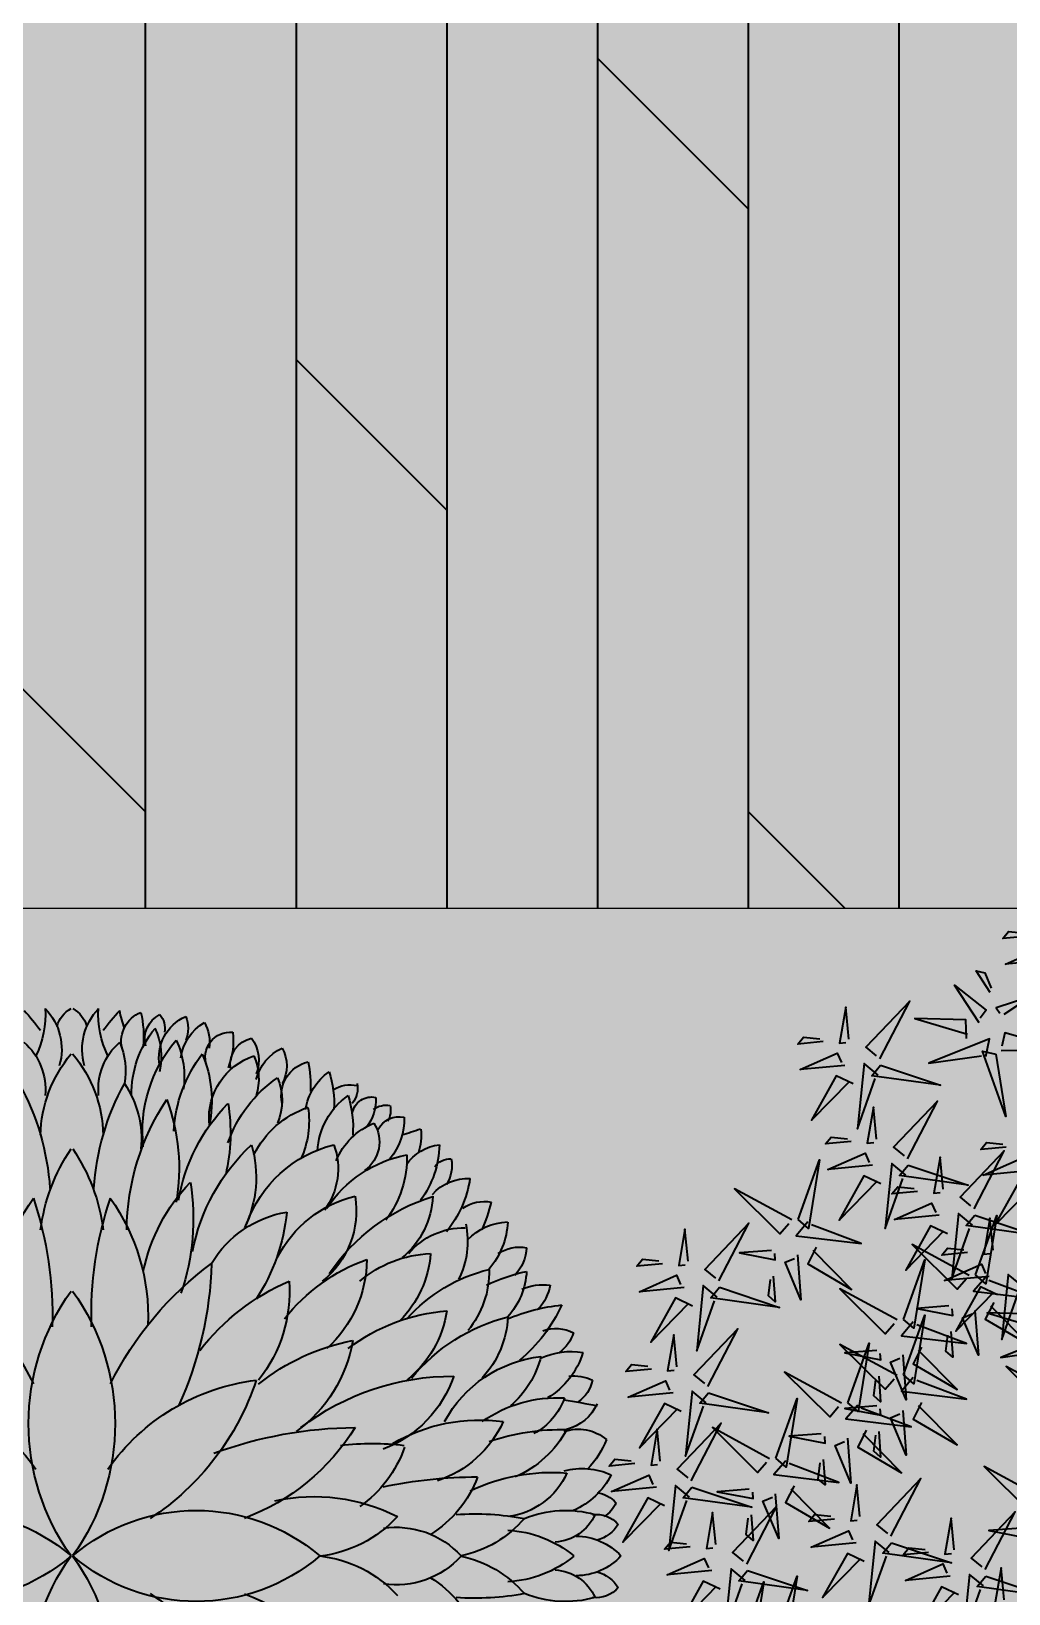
# Model space of a CAD drawing. Header units: millimetres. Extents: x -176651 to 424033, y -469666 to 486614.
# Drawn here: x 232651 to 233063, y 124096 to 124755 of the extents above; entities that cross this region are included whole.
import ezdxf

# ---------------------------------------------------------------- set-up
doc = ezdxf.new("R2010")
doc.units = ezdxf.units.MM
for name, color, linetype in [('1625_West Villa$0$ad-Elevation 10', 8, 'Continuous'), ('1625_West Villa$0$ad-Verandah', 8, 'Continuous'), ('ad-Plinth', 8, 'Continuous'), ('ad-Road', 8, 'Continuous'), ('ad-Road Hatch', 8, 'Continuous'), ('ad-Verandah', 33, 'Continuous')]:
    doc.layers.add(name, color=color, linetype=linetype)
doc.layers.add('1625_West Villa$0$ad-Landscape', color=8, linetype='Continuous', lineweight=35)

# ---------------------------------------------------------------- blocks, each defined once
blk = doc.blocks.new('A$C4fb60e89')
at = {"layer": 'ad-Road Hatch', "ltscale": 5, "transparency": 33554687}
h = blk.add_hatch(dxfattribs=at)
h.set_pattern_fill('AR-HBONE', color=256, scale=15)
h.set_pattern_definition([(45, (-193247.7, -428758.8), (0, 2155.2615), [4572, -1524]), (135, (-192170.1, -427681.1), (2e-13, 2155.2615), [4572, -1524])])
h.paths.add_polyline_path([(175594.49, -250240.98), (169177.86, -249341.09), (167473.46, -249057.13), (167473.46, -138693.88), (101313.46, -138693.88), (101313.46, -199953.88), (101307.71, -237994.62), (101040.35, -268290.99), (101007.75, -280967.74), (101066.44, -293683.61), (101242.5, -311127.18), (100909.94, -319343.59), (100949.06, -333937.5), (100668.66, -366959.64), (100727.35, -390982.85), (100668.66, -404585.58), (100538.24, -420418.47), (100466.51, -428758.78), (92426.17, -427265.48), (92163.46, -427209.5), (92163.46, -321453.88), (24803.46, -321453.88), (24803.46, -412960.51), (15653.46, -411028.55), (15653.5, -321452.2), (-19535.1, -321452.19), (-34427.45, -319476.7), (-65207.39, -315394.6), (-171770.14, -301268.1), (-185853.92, -298333.14), (-193247.71, -296831.54), (-193244.04, -292907.62), (-191913.77, -285219.41), (-191838.82, -284678.82), (-183397.39, -286393.18), (-169722.94, -289242.84), (-53141.22, -304697.51), (-18730.12, -309262.19), (15653.31, -309262.2), (15653.46, 703.42), (24803.46, 1114.59), (24803.46, -129543.88), (92163.46, -129543.88), (92163.46, 15133.29), (101313.46, 17712.85), (101313.46, -129543.88), (167473.46, -129543.88), (167473.46, 35551.59), (175737.95, 37855.03), (175848.81, 28595.27), (175835.76, 25947.37), (175777.08, 14040.48), (175855.33, 2315.8), (175659.7, -18036.12), (175731.43, -34038.55), (175718.39, -46839.2), (175672.74, -63402.44), (175816.2, -82071.94), (175542.32, -106356), (175490.15, -124640.77), (175574.93, -145018.77), (175731.43, -168892), (175796.64, -181268.79), (175796.64, -192667.42), (175744.47, -208200.35), (175829.24, -223276.81), (175887.93, -234871.08)])
h.paths.add_polyline_path([(24803.46, -309263.88), (92163.46, -309263.88), (92163.46, -138693.88), (24803.46, -138693.88)], flags=16)
blk = doc.blocks.new('zw$F00C')
at = {"layer": 'ad-Verandah', "lineweight": 9}
blk.add_lwpolyline([(6195, 0), (12120, 0), (12120, 8760), (13640, 8760), (13640, 4630), (14550, 4630), (14550, -1210), (6195, -1210)], close=True, dxfattribs=at)
blk = doc.blocks.new('zw$898C')
at = {"layer": 'ad-Plinth', "ltscale": 5}
blk.add_blockref('zw$F00C', (30903.46, -303163.88), dxfattribs=at)
blk = doc.blocks.new('1625_West Villa$0$bamboo')
at = {"layer": '1625_West Villa$0$ad-Landscape', "color": 76}
for points in [[(364.9, -320.8), (441.3, -461.2), (331, -349.9), (356.4, -328.1)], [(479.7, -334.2), (523.4, -325), (463.5, -474.5), (482, -345.1)], [(1218.2, -474.1), (1218.9, -314.2), (1262, -464.9), (1229.2, -471.8)], [(-73.8, -511.6), (-123.1, -364), (-99.6, -532.9), (-73.8, -511.6)], [(119.1, -375.3), (195.6, -515.7), (85.2, -404.5), (110.7, -382.6)], [(524, -381.9), (570, -383.6), (573.4, -508.4), (534.9, -379.6)], [(660.4, -512.6), (626.5, -541.8), (607, -381.9), (653.1, -504.2)], [(1441.3, -353.4), (1430.8, -463.5), (1471.2, -372.2), (1448.4, -362)], [(44, -425.1), (38, -503.9), (21, -415.5), (36.8, -416.7)], [(598.6, -492.1), (557.4, -512.8), (494.3, -405.1), (590.1, -499.4)], [(639.2, -421.7), (667.6, -456.2), (507.4, -472.5), (630.5, -428.8)], [(813.7, -538.9), (764.3, -391.3), (787.8, -560.2), (813.7, -538.9)], [(876.8, -387.7), (896.6, -429.3), (787.7, -490.1), (883.9, -396.3)], [(922.5, -407.9), (912, -518), (952.4, -426.7), (929.6, -416.6)], [(1308, -466.6), (1351.2, -400.5), (1323.6, -486.2), (1310.3, -477.5)], [(1499.7, -406.7), (1493.7, -469.6), (1510.9, -455.4), (1506.8, -415.3)], [(-58, -513.1), (83.9, -439.6), (-29.6, -547.6), (-50.9, -521.7)], [(-132.6, -466.5), (-54, -474.1), (-142.8, -489.3), (-141.3, -473.6)], [(617.4, -483.1), (637.2, -524.7), (528.3, -585.6), (624.5, -491.7)], [(666.4, -536.8), (813, -484.5), (644.6, -511.4), (666.4, -536.8)], [(727.5, -493.8), (806.1, -501.4), (717.4, -516.6), (718.9, -500.9)], [(829.4, -540.4), (971.3, -466.8), (857.8, -574.9), (836.5, -549)], [(980.9, -461.2), (974.9, -524.1), (992.1, -509.9), (988, -469.8)], [(1209.6, -487.3), (1055.9, -462.6), (1216.5, -520.1), (1209.6, -487.3)], [(1361, -501.1), (1413.9, -535.6), (1409.3, -513.8), (1371.9, -498.8)], [(-98.1, -517.2), (-69.7, -551.7), (-229.9, -567.9), (-106.7, -524.3)], [(579.2, -538.2), (468.9, -529.9), (561.1, -568.5), (570.7, -545.5)], [(663.1, -503.4), (652.6, -613.5), (693, -522.2), (670.2, -512)], [(1203.3, -511.5), (1247, -502.3), (1187.1, -651.7), (1205.5, -522.4)], [(1286.7, -528.1), (1379.3, -588.5), (1317.2, -510.3), (1297.6, -525.8)], [(414.6, -689.9), (380.7, -719), (361.2, -559.2), (407.3, -681.4)], [(551.1, -689.9), (517.2, -719), (497.7, -559.2), (543.9, -681.4)], [(665.2, -552.6), (741.7, -693), (631.3, -581.7), (656.8, -559.9)], [(789.3, -544.5), (817.8, -578.9), (657.5, -595.2), (780.7, -551.6)], [(721.5, -556.7), (715.5, -619.6), (732.7, -605.4), (728.6, -565.3)], [(936.5, -702.5), (887.2, -554.9), (910.7, -723.8), (936.5, -702.5)], [(1247.5, -559.2), (1293.6, -560.9), (1297, -685.7), (1258.5, -556.9)], [(767.6, -605.8), (787.4, -647.4), (678.5, -708.3), (774.7, -614.5)], [(813.3, -626.1), (802.7, -736.2), (843.2, -644.9), (820.4, -634.7)], [(877.7, -616.5), (956.3, -624.1), (867.5, -639.3), (869, -623.6)], [(952.3, -704), (1094.2, -630.5), (980.7, -738.5), (959.4, -712.7)], [(1182.3, -770.7), (1132.9, -623.1), (1156.5, -792), (1182.3, -770.7)], [(871.6, -679.4), (865.6, -742.3), (882.9, -728.1), (878.8, -688)], [(912.2, -708.1), (940.6, -742.6), (780.4, -758.8), (903.6, -715.2)], [(1198, -772.2), (1339.9, -698.7), (1226.5, -806.7), (1205.1, -780.8)], [(890.5, -769.5), (910.3, -811.1), (801.3, -871.9), (897.6, -778.1)], [(936.1, -789.8), (925.6, -899.8), (966.1, -808.5), (943.2, -798.4)], [(1000.5, -780.1), (1079.1, -787.7), (990.4, -802.9), (991.9, -787.2)], [(1158, -776.3), (1186.4, -810.8), (1026.2, -827), (1149.3, -783.4)], [(735.1, -928.5), (693.9, -949.2), (630.8, -841.5), (726.6, -935.8)], [(796.9, -949), (763, -978.1), (743.5, -818.2), (789.6, -940.5)], [(994.5, -843), (988.5, -905.9), (1005.7, -891.7), (1001.6, -851.6)], [(1136.2, -837.6), (1156, -879.2), (1047.1, -940.1), (1143.3, -846.3)], [(1181.9, -857.9), (1171.4, -968), (1211.8, -876.7), (1189, -866.6)], [(1246.3, -848.3), (1324.9, -855.9), (1236.2, -871.1), (1237.7, -855.4)], [(803, -973.2), (949.5, -920.8), (781.1, -947.8), (803, -973.2)], [(1240.3, -911.2), (1234.3, -974.1), (1251.5, -959.9), (1247.4, -919.8)], [(801.8, -988.9), (878.2, -1129.3), (767.9, -1018.1), (793.3, -996.2)], [(726.7, -1038.7), (720.7, -1117.5), (703.7, -1029.1), (719.4, -1030.3)], [(651.9, -1167.6), (793.8, -1094.1), (680.3, -1202.1), (659, -1176.3)], [(700.2, -1243.7), (778.8, -1251.3), (690.1, -1266.6), (691.6, -1250.8)]]:
    blk.add_lwpolyline(points, dxfattribs=at)
at = {"layer": '1625_West Villa$0$ad-Landscape', "color": 62}
for points in [[(-119.8, -578.6), (-100, -620.2), (-209, -681), (-112.7, -587.2)], [(-74.2, -598.9), (-84.7, -708.9), (-44.2, -617.6), (-67, -607.5)], [(8.2, -743.4), (-41.2, -595.8), (-17.7, -764.7), (8.2, -743.4)], [(-9.8, -589.2), (68.8, -596.8), (-19.9, -612), (-18.4, -596.3)], [(352.8, -669.4), (311.6, -690.1), (248.5, -582.4), (344.3, -676.7)], [(489.3, -669.4), (448.2, -690.1), (385.1, -582.4), (480.9, -676.7)], [(527.1, -597.7), (464.1, -593), (478.7, -609.9), (518.7, -605)], [(590.2, -602.4), (584.1, -681.2), (567.1, -592.8), (582.9, -593.9)], [(-15.8, -652.1), (-21.8, -715), (-4.6, -700.8), (-8.7, -660.7)], [(23.9, -744.9), (165.8, -671.4), (52.3, -779.4), (31, -753.6)], [(420.7, -714.1), (567.3, -661.7), (398.9, -688.7), (420.7, -714.1)], [(557.2, -714.1), (703.8, -661.7), (535.4, -688.7), (557.2, -714.1)], [(284.5, -805.8), (243.4, -826.4), (180.3, -718.7), (276.1, -813.1)], [(333.5, -715.5), (223.2, -707.2), (315.3, -745.8), (325, -722.8)], [(346.4, -826.2), (312.4, -855.4), (293, -695.5), (339.1, -817.8)], [(470, -715.5), (359.7, -707.2), (451.8, -745.8), (461.5, -722.8)], [(419.5, -729.9), (495.9, -870.2), (385.6, -759), (411, -737.1)], [(556, -729.9), (632.4, -870.2), (522.1, -759), (547.5, -737.1)], [(-16.2, -749), (12.3, -783.5), (-148, -799.7), (-24.8, -756.1)], [(281.4, -774.9), (218.4, -770.2), (232.9, -787.1), (272.9, -782.2)], [(344.4, -779.7), (338.4, -858.4), (321.4, -770), (337.1, -771.2)], [(352.4, -850.5), (499, -798.1), (330.6, -825.1), (352.4, -850.5)], [(417.9, -774.9), (354.9, -770.2), (369.5, -787.1), (409.4, -782.2)], [(480.9, -779.7), (474.9, -858.4), (457.9, -770), (473.7, -771.2)], [(-37.9, -810.4), (-18.1, -852), (-127, -912.8), (-30.8, -819)], [(7.8, -830.7), (-2.8, -940.7), (37.7, -849.4), (14.9, -839.3)], [(72.2, -821), (150.8, -828.6), (62, -843.8), (63.5, -828.1)], [(265.2, -851.8), (154.9, -843.6), (247, -882.2), (256.7, -859.1)], [(209.8, -1003.5), (175.9, -1032.7), (156.4, -872.8), (202.6, -995)], [(351.2, -866.2), (427.7, -1006.6), (317.3, -895.4), (342.8, -873.5)], [(148, -983), (106.8, -1003.7), (43.8, -896), (139.5, -990.3)], [(66.1, -883.9), (60.1, -946.8), (77.4, -932.6), (73.3, -892.5)], [(213.1, -911.3), (150.1, -906.6), (164.7, -923.5), (204.7, -918.6)], [(276.1, -916), (270.1, -994.8), (253.1, -906.4), (268.9, -907.6)], [(-60.1, -1097.9), (-109.5, -950.3), (-85.9, -1119.2), (-60.1, -1097.9)], [(-221, -1027.7), (-74.4, -975.4), (-242.8, -1002.3), (-221, -1027.7)], [(215.9, -1027.7), (362.5, -975.4), (194.1, -1002.3), (215.9, -1027.7)], [(715.7, -974.6), (605.5, -966.3), (697.6, -1004.9), (707.3, -981.8)], [(-44.4, -1099.5), (97.5, -1025.9), (-15.9, -1134), (-37.3, -1108.1)], [(128.7, -1029.1), (18.4, -1020.8), (110.5, -1059.4), (120.2, -1036.4)], [(636.2, -1166.1), (586.8, -1018.5), (610.3, -1187.4), (636.2, -1166.1)], [(663.7, -1034), (600.7, -1029.3), (615.2, -1046.2), (655.2, -1041.3)], [(-234.6, -1109.5), (-88.1, -1057.2), (-256.5, -1084.1), (-234.6, -1109.5)], [(214.7, -1043.5), (291.1, -1183.9), (180.8, -1072.6), (206.2, -1050.8)], [(376.8, -1193.4), (327.4, -1045.8), (350.9, -1214.7), (376.8, -1193.4)], [(-84.4, -1103.5), (-56, -1138), (-216.2, -1154.2), (-93.1, -1110.6)], [(76.6, -1088.6), (13.6, -1083.8), (28.1, -1100.8), (68.1, -1095.8)], [(144.7, -1234.3), (95.3, -1086.7), (118.8, -1255.6), (144.7, -1234.3)], [(139.6, -1093.3), (133.6, -1172), (116.6, -1083.6), (132.3, -1084.8)], [(392.5, -1194.9), (534.4, -1121.4), (420.9, -1229.4), (399.6, -1203.5)], [(-106.2, -1164.9), (-86.3, -1206.5), (-195.3, -1267.4), (-99.1, -1173.5)], [(-60.5, -1185.2), (-71, -1295.3), (-30.6, -1204), (-53.4, -1193.8)], [(3.9, -1175.6), (82.5, -1183.2), (-6.2, -1198.4), (-4.7, -1182.7)], [(160.4, -1235.8), (302.3, -1162.3), (188.8, -1270.3), (167.5, -1244.4)], [(611.8, -1171.7), (640.3, -1206.2), (480.1, -1222.4), (603.2, -1178.8)], [(352.4, -1199), (380.9, -1233.5), (220.7, -1249.7), (343.8, -1206.1)], [(120.3, -1239.9), (148.8, -1274.4), (-11.4, -1290.6), (111.7, -1247)], [(-2.1, -1238.5), (-8.1, -1301.4), (9.1, -1287.1), (5, -1247.1)], [(330.7, -1260.4), (350.5, -1301.9), (241.6, -1362.8), (337.8, -1269)], [(590.1, -1233.1), (609.9, -1274.7), (501, -1335.5), (597.2, -1241.7)], [(635.8, -1253.4), (625.3, -1363.4), (665.7, -1272.1), (642.9, -1262)], [(98.6, -1301.3), (118.4, -1342.9), (9.5, -1403.7), (105.7, -1309.9)], [(376.4, -1280.6), (365.9, -1390.7), (406.3, -1299.4), (383.5, -1289.3)], [(440.8, -1271), (519.4, -1278.6), (430.7, -1293.8), (432.2, -1278.1)], [(144.3, -1321.5), (133.8, -1431.6), (174.2, -1340.3), (151.4, -1330.2)], [(208.7, -1311.9), (287.3, -1319.5), (198.6, -1334.7), (200.1, -1319)], [(434.8, -1333.9), (428.8, -1396.8), (446, -1382.6), (441.9, -1342.5)], [(694.2, -1306.6), (688.2, -1369.5), (705.4, -1355.3), (701.3, -1315.3)], [(202.7, -1374.8), (196.7, -1437.7), (213.9, -1423.5), (209.8, -1383.4)]]:
    blk.add_lwpolyline(points, dxfattribs=at)
blk = doc.blocks.new('1625_West Villa$0$A$C7DA81DBD')
at = {"layer": '1625_West Villa$0$ad-Landscape'}
for centre, radius, start, end in [((4.147, 8.318), 0.227, 130.9335, 187.2728), ((3.83, 8.236), 0.305, 17.0973, 56.395), ((4.567, 8.16), 0.477, 132.7387, 179.5624), ((4.728, 8.08), 0.838, 164.1327, 202.2774), ((3.777, 7.981), 0.359, 3.0513, 66.2944), ((4.915, 7.589), 0.873, 140.3941, 176.9962), ((5.983, 7.38), 2.067, 169.3214, 184.0479), ((3.367, 7.085), 0.895, 11.9619, 49.2113), ((3.329, 6.578), 0.874, 31.4049, 69.8192), ((4.696, 6.77), 0.676, 132.165, 188.6083), ((3.296, 6.073), 0.953, 6.2214, 47.7369), ((2.351, 4.995), 1.708, 20.4746, 58.3718), ((5.367, 5.219), 1.476, 139.5678, 220.4322), ((2.238, 3.734), 2.052, 33.3645, 71.7788), ((3.217, 2.824), 1.766, 54.4662, 125.5338)]:
    blk.add_arc(centre, radius, start, end, dxfattribs=at)
at = {"layer": '1625_West Villa$0$ad-Landscape', "color": 76}
for centre, radius, start, end in [((3.92, 8.16), 0.477, 0.4376, 47.2613), ((4.657, 8.236), 0.305, 123.605, 162.9027), ((4.339, 8.318), 0.227, 352.7272, 49.0665), ((4.734, 8.272), 0.214, 111.17, 149.5844), ((5.149, 7.896), 0.606, 117.2695, 155.9728), ((4.509, 8.301), 0.225, 6.241, 49.1557), ((4.386, 8.21), 0.535, 344.7932, 24.8095), ((5.424, 7.709), 0.743, 111.8594, 132.9677), ((4.884, 8.179), 0.342, 341.3254, 39.8207), ((4.71, 7.981), 0.359, 113.7056, 176.9487), ((3.759, 8.08), 0.838, 337.7226, 15.8673), ((5.57, 7.999), 0.358, 114.3218, 165.6204), ((-1.623, 6.928), 7.168, 9.1667, 11.2403), ((5.658, 8.025), 0.269, 101.0401, 144.9578), ((5.296, 8.143), 0.343, 353.8947, 25.1777), ((3.571, 7.589), 0.873, 3.0038, 39.6059), ((6.003, 7.618), 0.625, 106.9117, 148.7423), ((5.277, 8.125), 0.552, 334.5471, 9.5144), ((6.065, 7.855), 0.302, 107.3992, 143.6788), ((5.695, 8.006), 0.311, 341.2129, 26.1809), ((5.116, 7.569), 0.57, 113.7313, 173.3277), ((3.433, 7.972), 1.458, 334.4442, 4.6619), ((5.613, 7.365), 0.824, 118.2203, 156.7804), ((3.459, 8.053), 1.765, 341.3885, 1.2452), ((5.626, 7.611), 0.488, 108.8174, 152.5625), ((4.454, 8.019), 1.016, 324.8498, 3.0189), ((6.688, 6.955), 1.205, 114.4744, 140.3824), ((4.709, 8.207), 1.488, 337.2926, 354.0275), ((4.822, 8), 0.974, 298.3444, 353.5331), ((5.967, 7.177), 0.735, 103.908, 139.6134), ((6.401, 7.61), 0.356, 99.6308, 133.1371), ((5.936, 7.906), 0.41, 336.3892, 7.6723), ((5.119, 7.085), 0.895, 130.7887, 168.0381), ((2.503, 7.38), 2.067, 355.9521, 10.6786), ((6.483, 7.199), 0.581, 93.3251, 131.6636), ((5.158, 8.051), 1.32, 333.7814, 348.0611), ((6.646, 7.449), 0.329, 92.3146, 133.7549), ((6.349, 7.724), 0.289, 325.3594, 10.9222), ((4.731, 7.978), 1.408, 309.2482, 345.9132), ((6.139, 6.872), 0.764, 93.1884, 132.6145), ((6.865, 7.013), 0.621, 93.0667, 130.2241), ((6.372, 7.651), 0.461, 314.4168, 357.6352), ((5.648, 6.81), 0.868, 114.7161, 161.3122), ((3.948, 7.416), 1.349, 329.987, 7.7695), ((5.157, 6.578), 0.874, 110.1808, 148.5951), ((1.354, 7.397), 3.502, 347.9948, 0.0176), ((6.451, 6.759), 0.73, 88.9494, 129.1849), ((5.257, 7.78), 1.242, 311.6019, 346.473), ((7.289, 6.26), 1.281, 103.7152, 113.8565), ((6.702, 7.45), 0.289, 325.3594, 10.9222), ((3.79, 6.77), 0.676, 351.3917, 47.835), ((6.679, 6.679), 0.643, 77.6145, 116.9239), ((6.242, 7.287), 0.544, 309.3196, 1.7514), ((7.298, 6.487), 0.863, 98.6128, 128.9762), ((6.797, 7.325), 0.372, 312.039, 2.3981), ((5.941, 6.334), 0.932, 108.9915, 158.9853), ((3.701, 7.206), 1.936, 322.5885, 0.2685), ((6.269, 6.324), 0.846, 98.5709, 141.5072), ((4.685, 7.277), 1.463, 322.928, 355.4603), ((7.268, 6.926), 0.274, 78.7338, 122.0246), ((7.172, 7.188), 0.15, 306.1904, 2.5297), ((6.645, 6.215), 0.821, 94.0733, 134.8771), ((5.69, 7.069), 0.898, 319.4924, 357.6991), ((5.572, 7.514), 1.53, 304.2544, 342.4095), ((7.056, 6.407), 0.645, 92.2183, 140.8436), ((7.448, 6.345), 0.759, 91.415, 126.1567), ((7.076, 7.142), 0.356, 304.2819, 353.793), ((7.498, 6.563), 0.399, 82.2727, 109.059), ((8.954, 6.436), 1.496, 159.5864, 165.4463), ((5.387, 5.955), 0.928, 108.9495, 145.0834), ((3.133, 6.584), 1.983, 352.8697, 7.1303), ((7.331, 6.057), 0.795, 88.4481, 127.5281), ((6.41, 7.032), 0.96, 303.4494, 349.1419), ((7.63, 6.342), 0.488, 88.4011, 129.1706), ((7.462, 6.792), 0.186, 299.0055, 11.7638), ((5.19, 6.073), 0.953, 132.2631, 173.7786), ((3.27, 6.13), 1.434, 347.8862, 26.8402), ((7.697, 6.557), 0.168, 76.8191, 120.1098), ((7.568, 6.693), 0.17, 323.7235, 9.2863), ((6.544, 5.613), 0.927, 90.1716, 138.2607), ((5.2, 7.022), 1.425, 308.2279, 340.2669), ((7.453, 6.365), 0.273, 57.8448, 144.6011), ((7.11, 6.791), 0.525, 291.9719, 338.1743), ((7.791, 6.233), 0.379, 89.0458, 126.1809), ((7.653, 6.576), 0.148, 278.297, 13.9033), ((6.135, 4.995), 1.708, 121.6282, 159.5254), ((1.981, 6.477), 3.258, 339.8575, 359.5136), ((6.099, 5.346), 1.102, 99.7318, 143.9609), ((4.256, 6.754), 1.688, 321.4367, 348.9715), ((6.918, 5.764), 0.695, 80.6567, 141.7175), ((6.137, 6.667), 0.921, 297.1177, 346.3316), ((7.567, 5.641), 0.793, 71.9877, 94.4337), ((7.866, 6.286), 0.183, 77.9287, 128.8575), ((7.656, 6.411), 0.239, 327.6824, 13.2452), ((7.245, 5.774), 0.544, 70.202, 126.221), ((7.347, 6.73), 0.573, 273.6266, 324.2365), ((6.502, 6.512), 0.955, 289.2599, 346.2572), ((7.751, 5.473), 0.814, 72.4778, 93.2362), ((7.637, 6.498), 0.437, 278.927, 325.2152), ((3.12, 5.219), 1.476, 319.5678, 40.4322), ((7.613, 5.388), 0.705, 81.247, 114.3965), ((7.032, 6.318), 0.727, 296.203, 341.3292), ((7.81, 6.149), 0.271, 257.551, 346.3454), ((7.889, 5.226), 0.879, 77.9266, 92.9974), ((6.296, 4.831), 1.111, 86.0484, 128.3502), ((4.747, 6.643), 1.772, 307.9554, 336.5901), ((7.056, 4.425), 1.503, 95.6253, 123.1332), ((6.084, 6.056), 0.836, 300.6803, 350.6952), ((7.115, 6.425), 1.015, 288.9376, 325.3584), ((7.774, 5.441), 0.443, 66.5632, 113.4368), ((8.042, 5.642), 0.279, 60.3623, 119.6377), ((7.846, 6.043), 0.37, 283.9638, 334.6363), ((7.942, 5.275), 0.428, 65.5975, 107.5893), ((8.086, 5.419), 0.285, 53.2838, 111.6454), ((6.248, 3.734), 2.052, 108.2212, 146.6355), ((3.965, 5.887), 1.654, 305.1459, 352.929), ((6.314, 6.693), 1.53, 280.88, 316.8447), ((7.178, 4.791), 0.892, 73.6401, 116.0812), ((7.637, 5.826), 0.508, 265.6371, 341.6343), ((8.049, 5.695), 0.213, 263.9314, 347.1466), ((6.764, 6.473), 1.411, 279.6586, 314.4053), ((7.522, 4.057), 1.427, 80.7451, 103.0431), ((8.234, 4.962), 0.544, 82.7166, 112.3542), ((8.11, 5.482), 0.193, 249.404, 5.8133), ((6.598, 2.448), 2.891, 91.7421, 114.3259), ((4.426, 6.873), 2.589, 296.3796, 323.6291), ((7.772, 4.425), 0.914, 66.6856, 101.9827), ((7.486, 6.11), 1.065, 272.7479, 307.4895), ((8.049, 5.482), 0.386, 278.1128, 328.8491), ((8.226, 5.008), 0.314, 60.8349, 98.4067), ((6.855, 3.425), 1.771, 80.79, 108.9313), ((6.158, 6.193), 1.415, 281.8912, 313.8777), ((7.249, 3.557), 1.529, 69.608, 99.927), ((7.958, 4.448), 0.678, 65.2948, 98.4443), ((8.107, 5.278), 0.348, 259.2126, 336.0816), ((8.333, 4.921), 0.235, 66.9546, 113.0454), ((6.75, 6.553), 1.873, 270.6495, 303.447), ((7.532, 5.895), 1.093, 263.8281, 310.4783), ((8.333, 4.809), 0.166, 49.7168, 100.6456), ((6.096, 3.256), 1.59, 54.6574, 92.1931), ((7.823, 5.52), 0.803, 269.2102, 309.3859), ((8.111, 4.422), 0.526, 65.037, 102.6088), ((8.25, 5.034), 0.214, 255.3103, 332.8065), ((7.477, 4.034), 0.76, 55.7746, 95.8794), ((8.234, 4.876), 0.238, 256.9971, 338.7719), ((8.264, 3.924), 0.887, 77.5296, 94.4585), ((6.965, 6.369), 1.948, 273.7396, 298.8178), ((7.86, 4.946), 0.486, 264.4297, 318.861), ((8.004, 4.104), 0.567, 66.9564, 100.106), ((7.295, 5.881), 1.72, 306.4839, 313.13), ((8.73, 5.884), 1.285, 251.9995, 258.3628), ((5.27, 2.824), 1.766, 54.4662, 125.5338), ((6.107, 7.288), 2.882, 268.2827, 288.3895), ((6.596, 3.086), 1.423, 55.6803, 82.958), ((7.484, 3.489), 1.009, 49.8945, 88.7438), ((8.441, 5.194), 0.734, 243.983, 273.5711), ((8.17, 4.791), 0.456, 253.7631, 313.9118), ((8.289, 4.155), 0.224, 28.4336, 74.6891), ((3.217, 5.686), 1.766, 234.4662, 305.5338), ((5.367, 3.292), 1.476, 139.5678, 220.4322), ((3.12, 3.292), 1.476, 319.5678, 40.4322), ((5.27, 5.686), 1.766, 234.4662, 305.5338), ((6.596, 5.425), 1.423, 277.042, 304.3197), ((7.484, 5.021), 1.009, 271.2562, 310.1055), ((8.289, 4.356), 0.224, 285.3109, 331.5664), ((8.17, 3.72), 0.456, 46.0882, 106.2369), ((6.107, 1.222), 2.882, 71.6105, 91.7173), ((6.965, 2.141), 1.948, 61.1822, 86.2604), ((7.86, 3.564), 0.486, 41.139, 95.5703), ((8.441, 3.316), 0.734, 86.4289, 116.017), ((7.295, 2.629), 1.72, 46.87, 53.5161), ((3.965, 2.623), 1.654, 7.071, 54.8541), ((4.426, 1.638), 2.589, 36.3709, 63.6204), ((6.096, 5.254), 1.59, 267.8069, 305.3426)]:
    blk.add_arc(centre, radius, start, end, dxfattribs=at)
blk = doc.blocks.new('1625_West Villa$0$zw$6CCD')
at = {"transparency": 33554559}
h = blk.add_hatch(color=43, dxfattribs=at)
h.dxf.hatch_style = 1
h.paths.add_polyline_path([(6195, -13620), (12120, -13620), (12120, -4860), (13640, -4860), (13640, -8990), (14550, -8990), (14550, -14830), (6195, -14830)])
h = blk.add_hatch(color=256, dxfattribs=at)
h.dxf.hatch_style = 1
h.set_gradient(color1=(153, 204, 0), color2=(63, 127, 0), name='INVSPHERICAL')
h.paths.add_polyline_path([(9635, -15740), (14550, -15740), (14550, -14830), (9635, -14830)])
h = blk.add_hatch(dxfattribs=at)
h.set_pattern_fill('GRASS', color=74, angle=90)
h.set_pattern_definition([(180, (9635, -15740), (-17.96051, -17.96051), [4.7625, -31.15852]), (135, (9635, -15740), (-17.96051, -17.96051), [4.7625, -20.6375]), (225, (9635, -15740), (17.96051, -17.96051), [4.7625, -20.6375])])
h.paths.add_polyline_path([(9635, -15740), (14550, -15740), (14550, -14830), (9635, -14830)])
at = {"layer": '1625_West Villa$0$ad-Landscape', "transparency": 33554687}
h = blk.add_hatch(dxfattribs=at)
h.set_pattern_fill('DOLMIT', color=44, scale=10, angle=90)
h.set_pattern_definition([(90, (6195, -14830), (-63.5, 2e-14), []), (135, (6195, -14830), (-127, -127), [89.8026, -179.605])])
h.paths.add_polyline_path([(6195, -13620), (12120, -13620), (12120, -4860), (13640, -4860), (13640, -8990), (14550, -8990), (14550, -14830), (6195, -14830)])
at = {"layer": '1625_West Villa$0$ad-Elevation 10'}
blk.add_lwpolyline([(9635, -15740), (14550, -15740), (14550, -14830), (9635, -14830)], close=True, dxfattribs=at)
at = {"layer": '1625_West Villa$0$ad-Verandah', "lineweight": 9}
blk.add_lwpolyline([(6195, -13620), (12120, -13620), (12120, -4860), (13640, -4860), (13640, -8990), (14550, -8990), (14550, -14830), (6195, -14830)], close=True, dxfattribs=at)
at = {"xscale": -54.36482949885722, "yscale": 54.3648294988572, "zscale": 54.36482949885722, "rotation": 269.9999999999999}
blk.add_blockref('1625_West Villa$0$A$C7DA81DBD', (9694.89, -15333.49), dxfattribs=at)
at = {"layer": '1625_West Villa$0$ad-Landscape', "linetype": 'Continuous', "xscale": -0.171360081536486, "yscale": 0.1713600815364859, "zscale": 0.171360081536486, "rotation": 269.9999999999999}
blk.add_blockref('1625_West Villa$0$bamboo', (10398.94, -15098.6), dxfattribs=at)
blk = doc.blocks.new('1625_West Villa')
at = {"layer": '1625_West Villa$0$ad-Verandah'}
blk.add_blockref('1625_West Villa$0$zw$6CCD', (0, 13620), dxfattribs=at)
blk = doc.blocks.new("All Plot's Villa Plans")
at = {"ltscale": 5}
blk.add_blockref('1625_West Villa', (222742.28, 125594.9), dxfattribs=at)

msp = doc.modelspace()

# ---------------------------------------------------------------- block references
at = {"ltscale": 5}
msp.add_blockref("All Plot's Villa Plans", (0, 0), dxfattribs=at)

# ---------------------------------------------------------------- next in the draw order: block references
at = {"layer": 'ad-Road', "ltscale": 5}
msp.add_blockref('A$C4fb60e89', (191838.82, 428758.78), dxfattribs=at)

# ---------------------------------------------------------------- next in the draw order: block references
at = {"ltscale": 5}
msp.add_blockref('zw$898C', (191838.82, 428758.78), dxfattribs=at)

doc.saveas('drawing.dxf')
